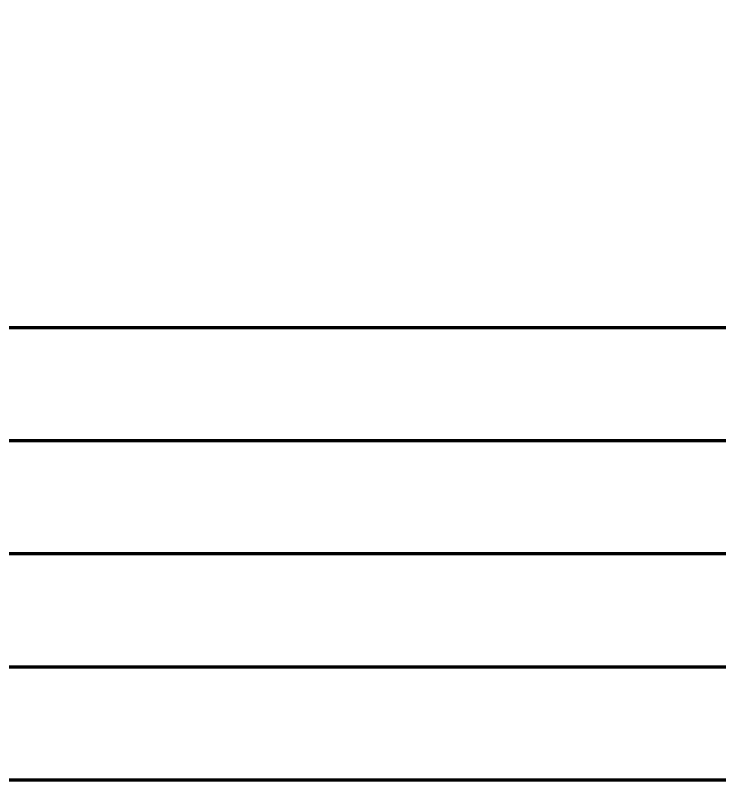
# Model space of a CAD drawing. Header units: millimetres. Extents: x 0 to 841, y 0 to 594.
# Drawn here: x 209.4 to 271.7, y 267.3 to 335.1 of the extents above; entities that cross this region are included whole.
import ezdxf

# ---------------------------------------------------------------- set-up
doc = ezdxf.new("R2010")
doc.units = ezdxf.units.MM
doc.layers.add('Sheet', color=255, linetype='Continuous')

msp = doc.modelspace()

# ---------------------------------------------------------------- linework, layer by layer
at = {"layer": 'Sheet', "const_width": 0.3}
for points in [[(455.018, 334.978), (469.997, 334.978), (469.997, 292.486), (292.513, 292.486), (292.513, 307.488), (125.023, 307.488)], [(455.018, 329.993), (467.504, 329.993), (467.504, 289.993), (290.02, 289.993), (290.02, 297.494), (125.023, 297.494)], [(455.018, 324.984), (465.011, 324.984), (465.011, 287.5), (125.023, 287.5)], [(125.023, 277.483), (292.513, 277.483), (292.513, 284.984), (462.519, 284.984), (462.519, 319.998), (455.018, 319.998)], [(125.023, 267.489), (295.028, 267.489), (295.028, 282.491), (460.003, 282.491), (460.003, 314.99), (455.018, 314.99)]]:
    msp.add_lwpolyline(points, dxfattribs=at)

doc.saveas('drawing.dxf')
